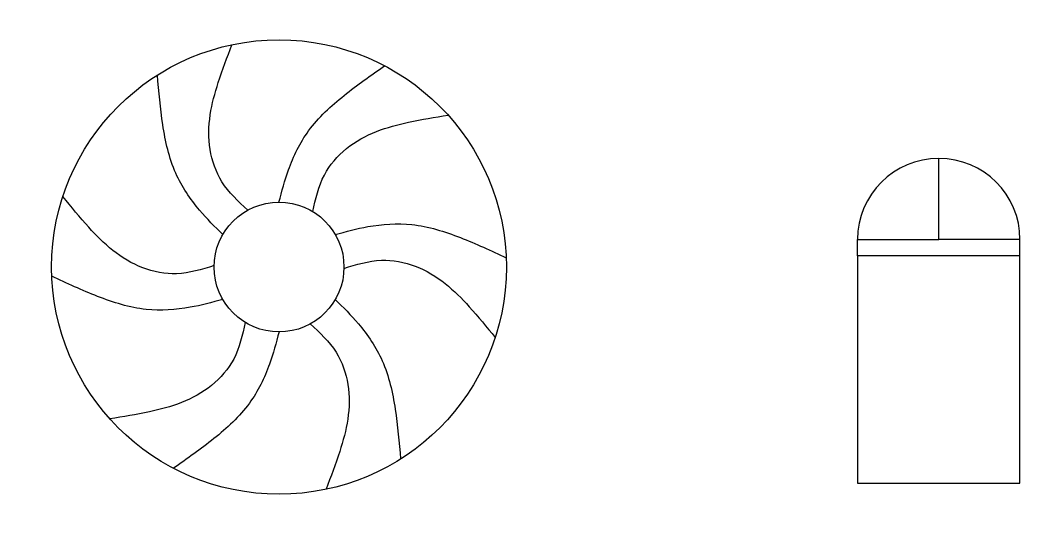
# Model space of a CAD drawing. Header units: centimetres. Extents: x 102.9 to 133.7, y 52.5 to 67.7.
import ezdxf

# ---------------------------------------------------------------- set-up
doc = ezdxf.new("R2010")
doc.units = ezdxf.units.CM
doc.layers.add('CauciucSpate', color=250, linetype='Continuous')
doc.layers.add('RoataSpate', color=251, linetype='Continuous')

# ---------------------------------------------------------------- blocks, each defined once
blk = doc.blocks.new('*U1')
at = {"layer": 'RoataSpate'}
for points in [[(-2.604, -1.955), (-2.313, -0.966), (-1.691, 0.24), (-0.597, 1.333), (0.646, 2.245)], [(-1.566, -2.245), (-1.208, -1.121), (-0.527, -0.308), (0.4, 0.222), (1.384, 0.505), (2.604, 0.723)]]:
    blk.add_spline(points, degree=3, dxfattribs=at)
blk = doc.blocks.new('*U2')
at = {"layer": 'RoataSpate', "color": 0, "linetype": 'ByBlock', "lineweight": -2, "transparency": 16777216}
for p, rotation in [((108.779, 64.312), 60.00000000000001), ((106.176, 60.357), 120), ((115.629, 59.802), 300.0000000000001), ((113.026, 55.847), 240), ((108.299, 56.124), 180)]:
    blk.add_blockref('*U1', p, dxfattribs=dict(at, rotation=rotation))
blk.add_blockref('*U1', (113.506, 64.034), dxfattribs=at)

msp = doc.modelspace()

# ---------------------------------------------------------------- linework, layer by layer
at = {"layer": 'CauciucSpate'}
for p, q in [((131.213, 60.924), (131.213, 63.424)), ((128.713, 60.424), (128.713, 60.924)), ((128.713, 60.924), (131.213, 60.924)), ((133.713, 60.924), (131.213, 60.924)), ((133.713, 60.424), (133.713, 60.924))]:
    msp.add_line(p, q, dxfattribs=at)
for start, end in [(90, 180), (0, 90)]:
    msp.add_arc((131.213, 60.924), 2.5, start, end, dxfattribs=at)
at = {"layer": 'RoataSpate'}
for p, q in [((128.713, 60.424), (128.713, 53.424)), ((133.713, 60.424), (128.713, 60.424)), ((133.713, 53.424), (133.713, 60.424)), ((128.713, 53.424), (133.713, 53.424))]:
    msp.add_line(p, q, dxfattribs=at)
for radius in [7, 2]:
    msp.add_circle((110.903, 60.079), radius, dxfattribs=at)

# ---------------------------------------------------------------- block references
msp.add_blockref('*U2', (0, 0), dxfattribs=at)

doc.saveas('drawing.dxf')
